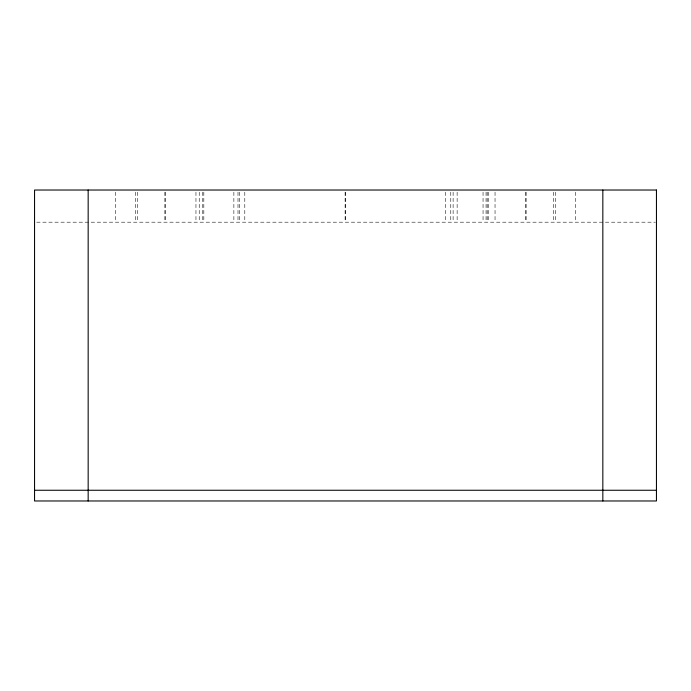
<?xml version="1.0" encoding="UTF-8"?>
<svg xmlns="http://www.w3.org/2000/svg" width="691" height="691" viewBox="0 0 691 691"><rect width="100%" height="100%" fill="white"/><g stroke="black" fill="none" stroke-linecap="round" stroke-linejoin="round"><path stroke-width="0.52" stroke-dasharray="3.46 2.59" d="M36.692 222.191L655.379 222.191M575.603 192.167L575.603 222.191M555.391 192.167L555.391 222.191M553.431 192.167L553.431 222.191M526.136 192.167L526.136 222.191M525.341 192.167L525.341 222.191M495.041 192.167L495.041 222.191M488.226 192.167L488.226 222.191M487.172 192.167L487.172 222.191M486.058 192.167L486.058 222.191M483.052 192.167L483.052 222.191M457.131 192.167L457.131 222.191M453.115 192.167L453.115 222.191M450.774 192.167L450.774 222.191M445.393 192.167L445.393 222.191M345.5 192.167L345.5 222.191M345.111 192.167L345.111 222.191M244.795 192.167L244.795 222.191M239.397 192.167L239.397 222.191M237.998 192.167L237.998 222.191M233.869 192.167L233.869 222.191M203.828 192.167L203.828 222.191M202.774 192.167L202.774 222.191M199.233 192.167L199.233 222.191M195.959 192.167L195.959 222.191M165.659 192.167L165.659 222.191M164.864 192.167L164.864 222.191M137.569 192.167L137.569 222.191M135.609 192.167L135.609 222.191M115.397 192.167L115.397 222.191"/><path stroke-width="1.04" d="M34.55 490.256L656.45 490.256M602.837 190.025L602.837 500.975M88.163 190.025L88.163 500.975M656.45 190.025L34.55 190.025L34.55 500.975L656.45 500.975L656.45 190.025"/></g></svg>
